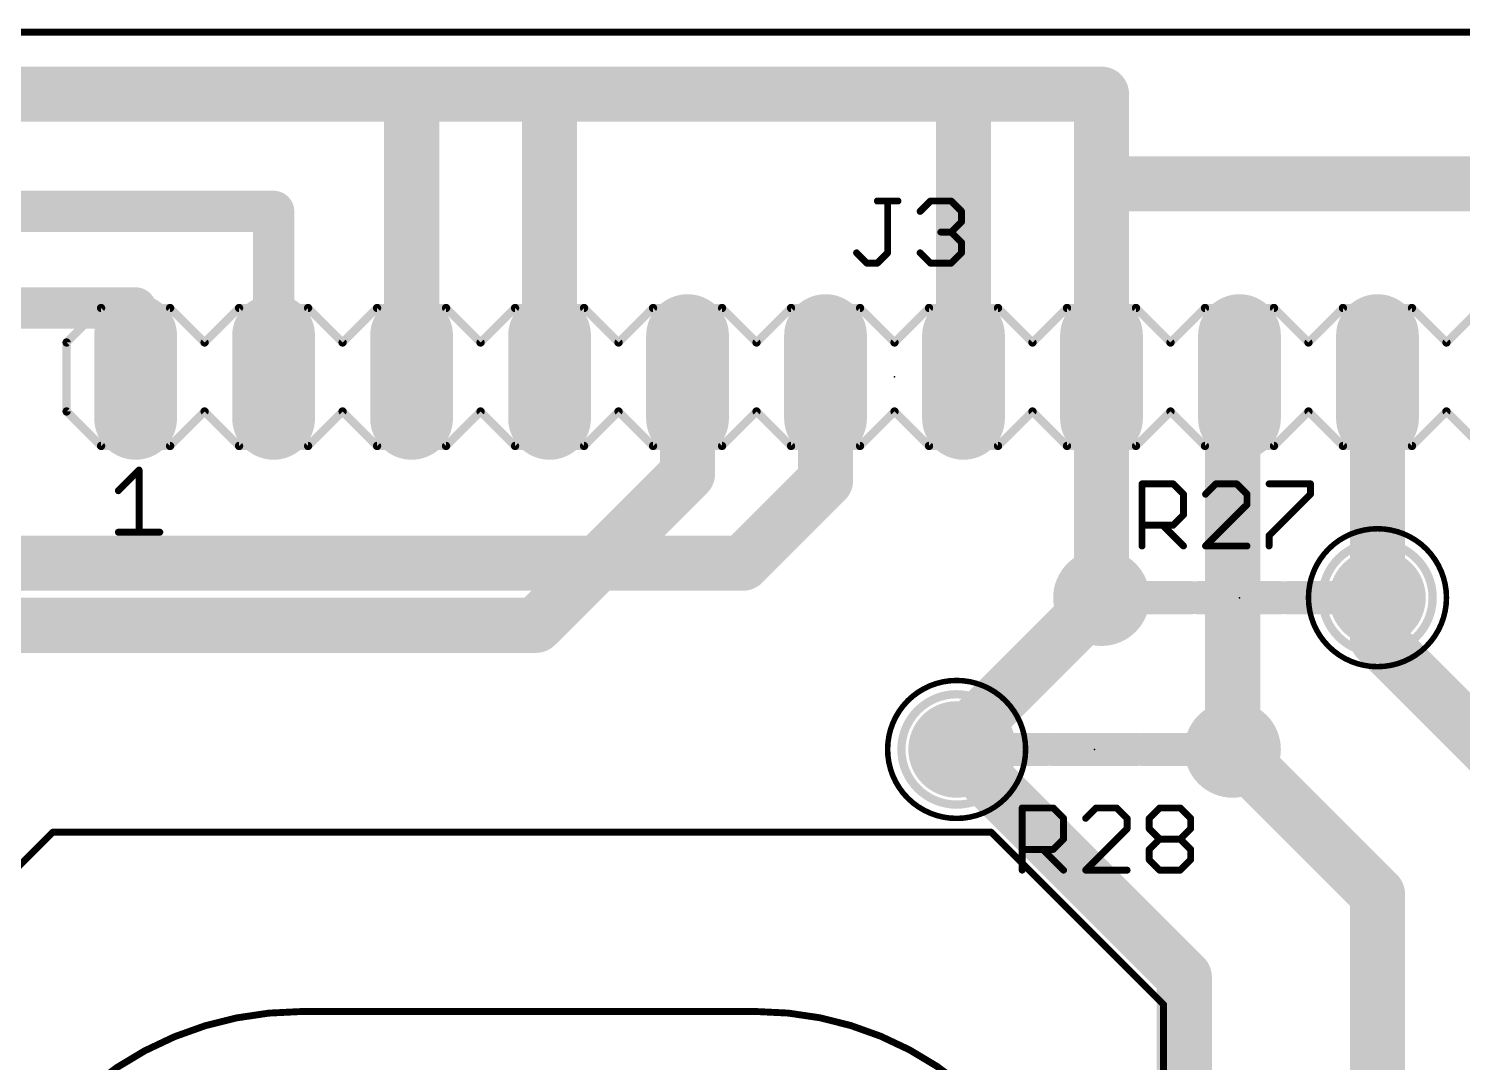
# Model space of a CAD drawing. Extents: x -4 to 220, y -9 to 53.
# Drawn here: x 168.59 to 194.98, y 25.48 to 44.51 of the extents above; entities that cross this region are included whole.
import ezdxf

# ---------------------------------------------------------------- set-up
doc = ezdxf.new("R2010")
doc.units = 0
for name, color, linetype in [('1', 14, 'CONTINUOUS'), ('16', 174, 'CONTINUOUS'), ('17', 94, 'CONTINUOUS'), ('20', 178, 'CONTINUOUS'), ('21', 251, 'CONTINUOUS'), ('23', 178, 'CONTINUOUS'), ('25', 251, 'CONTINUOUS'), ('51', 251, 'CONTINUOUS')]:
    doc.layers.add(name, color=color, linetype=linetype)

# ---------------------------------------------------------------- blocks, each defined once
blk = doc.blocks.new('RECT')
blk.add_solid([(-0.5, -0.5), (0.5, -0.5), (-0.5, 0.5), (0.5, 0.5)])
blk = doc.blocks.new('LONGP100')
at = {"const_width": 1}
blk.add_lwpolyline([(-0.5, 0), (0.5, 0)], dxfattribs=at)
at = {"const_width": 0.5}
for points in [[(-0.5, 0.25, 1), (-0.5, -0.25)], [(0.5, -0.25, 1), (0.5, 0.25)]]:
    blk.add_lwpolyline(points, format="xyb", dxfattribs=at)
blk = doc.blocks.new('ROUNDP')
at = {"const_width": 0.5}
blk.add_lwpolyline([(0, -0.25, 1), (0, 0.25, 1), (0, -0.25)], format="xyb", dxfattribs=at)

msp = doc.modelspace()

# ---------------------------------------------------------------- linework, layer by layer
at = {"layer": '1'}
for points, const_width in [([(0, 44.45), (213.36, 44.45)], 0.127), ([(30.988, 43.307), (175.768, 43.307)], 1.016), ([(175.768, 43.307), (173.355, 43.307)], 1.016), ([(175.768, 43.307), (178.181, 43.307)], 1.016), ([(175.768, 43.307), (183.388, 43.307)], 1.016), ([(183.388, 43.307), (185.801, 43.307)], 1.016), ([(183.388, 43.307), (188.341, 43.307)], 1.016), ([(185.801, 43.307), (185.801, 38.1)], 1.016), ([(188.341, 43.307), (188.341, 38.1)], 1.016), ([(78.232, 41.148), (173.101, 41.148)], 0.762), ([(173.101, 41.148), (173.101, 38.1)], 0.762), ([(80.01, 39.37), (170.561, 39.37)], 0.762), ([(170.561, 39.37), (170.561, 38.1)], 0.762), ([(180.721, 36.322), (180.721, 38.1)], 1.016), ([(177.927, 33.528), (180.721, 36.322)], 1.016), ([(133.858, 33.528), (177.927, 33.528)], 1.016), ([(169.037, 29.718), (165.862, 26.543)], 0.127), ([(186.309, 29.718), (169.037, 29.718)], 0.127), ([(189.484, 26.543), (186.309, 29.718)], 0.127), ([(173.609, 26.416), (181.991, 26.416)], 0.127), ([(189.484, 0), (189.484, 26.543)], 0.127)]:
    msp.add_lwpolyline(points, dxfattribs=dict(at, const_width=const_width))
for points, const_width in [([(173.355, 43.561, 1), (173.355, 43.053)], 0.508), ([(175.768, 43.561, 1), (175.768, 43.053)], 0.508), ([(175.768, 43.561, 1), (175.768, 43.053)], 0.508), ([(175.768, 43.053, 1), (175.768, 43.561)], 0.508), ([(175.768, 43.053, 1), (175.768, 43.561)], 0.508), ([(178.181, 43.053, 1), (178.181, 43.561)], 0.508), ([(183.388, 43.561, 1), (183.388, 43.053)], 0.508), ([(183.388, 43.561, 1), (183.388, 43.053)], 0.508), ([(183.388, 43.053, 1), (183.388, 43.561)], 0.508), ([(186.055, 43.307, 1), (185.547, 43.307)], 0.508), ([(185.801, 43.053, 1), (185.801, 43.561)], 0.508), ([(188.595, 43.307, 1), (188.087, 43.307)], 0.508), ([(188.341, 43.053, 1), (188.341, 43.561)], 0.508), ([(173.2915, 41.148, 1), (172.9105, 41.148)], 0.381), ([(173.101, 40.9575, 1), (173.101, 41.3385)], 0.381), ([(170.7515, 39.37, 1), (170.3705, 39.37)], 0.381), ([(170.561, 39.1795, 1), (170.561, 39.5605)], 0.381), ([(180.975, 38.1, 1), (180.467, 38.1)], 0.508), ([(170.3705, 38.1, 1), (170.7515, 38.1)], 0.381), ([(172.9105, 38.1, 1), (173.2915, 38.1)], 0.381), ([(185.547, 38.1, 1), (186.055, 38.1)], 0.508), ([(188.087, 38.1, 1), (188.595, 38.1)], 0.508), ([(180.9006, 36.1424, 1), (180.5414, 36.5016)], 0.508), ([(180.467, 36.322, 1), (180.975, 36.322)], 0.508), ([(177.7474, 33.7076, 1), (178.1066, 33.3484)], 0.508), ([(177.927, 33.274, 1), (177.927, 33.782)], 0.508), ([(169.037, 29.7497, 1), (169.037, 29.6863)], 0.0635), ([(169.0595, 29.6955, 1), (169.0145, 29.7405)], 0.0635), ([(186.3315, 29.7405, 1), (186.2865, 29.6955)], 0.0635), ([(186.309, 29.6863, 1), (186.309, 29.7497)], 0.0635), ([(173.609, 26.416, 0.4142), (167.513, 20.32)], 0.127), ([(173.609, 26.4477, 1), (173.609, 26.3843)], 0.0635), ([(173.609, 26.3843, 1), (173.609, 26.4477)], 0.0635), ([(187.96, 20.447, 0.4142), (181.991, 26.416)], 0.127), ([(181.991, 26.4477, 1), (181.991, 26.3843)], 0.0635), ([(181.991, 26.3843, 1), (181.991, 26.4477)], 0.0635), ([(189.5157, 26.543, 1), (189.4523, 26.543)], 0.0635), ([(189.4615, 26.5205, 1), (189.5065, 26.5655)], 0.0635)]:
    msp.add_lwpolyline(points, format="xyb", dxfattribs=dict(at, const_width=const_width))
at = {"layer": '16', "const_width": 1.016}
for points in [[(107.823, 43.307), (174.244, 43.307)], [(174.244, 43.307), (175.641, 43.307)], [(174.244, 43.307), (178.181, 43.307)], [(175.641, 43.307), (175.641, 38.1)], [(178.181, 43.307), (178.181, 38.1)], [(188.341, 41.656), (201.041, 41.656)], [(188.341, 38.1), (188.341, 41.656)], [(193.421, 38.1), (193.421, 38.354)], [(183.261, 36.195), (183.261, 38.1)], [(188.341, 38.1), (188.341, 34.036)], [(190.754, 37.973), (190.881, 38.1)], [(193.421, 34.036), (193.421, 38.1)], [(190.754, 31.242), (190.754, 37.973)], [(181.737, 34.671), (183.261, 36.195)], [(124.079, 34.671), (181.737, 34.671)], [(188.341, 34.036), (185.674, 31.369)], [(193.421, 33.274), (193.421, 34.036)], [(197.993, 28.702), (193.421, 33.274)], [(185.674, 31.369), (185.674, 31.242)], [(185.674, 31.242), (189.865, 27.051)], [(190.754, 31.242), (190.627, 31.369)], [(193.421, 28.575), (190.754, 31.242)], [(193.421, 23.749), (193.421, 28.575)], [(189.865, 27.051), (189.865, 19.05)]]:
    msp.add_lwpolyline(points, dxfattribs=at)
at = {"layer": '16', "const_width": 0.508}
for points in [[(174.244, 43.561, 1), (174.244, 43.053)], [(174.244, 43.561, 1), (174.244, 43.053)], [(174.244, 43.053, 1), (174.244, 43.561)], [(175.895, 43.307, 1), (175.387, 43.307)], [(175.641, 43.053, 1), (175.641, 43.561)], [(178.435, 43.307, 1), (177.927, 43.307)], [(178.181, 43.053, 1), (178.181, 43.561)], [(188.341, 41.91, 1), (188.341, 41.402)], [(188.595, 41.656, 1), (188.087, 41.656)], [(193.675, 38.354, 1), (193.167, 38.354)], [(183.515, 38.1, 1), (183.007, 38.1)], [(188.595, 38.1, 1), (188.087, 38.1)], [(191.0606, 37.9204, 1), (190.7014, 38.2796)], [(193.675, 38.1, 1), (193.167, 38.1)], [(175.387, 38.1, 1), (175.895, 38.1)], [(177.927, 38.1, 1), (178.435, 38.1)], [(188.087, 38.1, 1), (188.595, 38.1)], [(191.008, 37.973, 1), (190.5, 37.973)], [(190.5744, 38.1526, 1), (190.9336, 37.7934)], [(193.167, 38.1, 1), (193.675, 38.1)], [(183.4406, 36.0154, 1), (183.0814, 36.3746)], [(183.007, 36.195, 1), (183.515, 36.195)], [(181.5574, 34.8506, 1), (181.9166, 34.4914)], [(181.737, 34.417, 1), (181.737, 34.925)], [(188.5206, 33.8564, 1), (188.1614, 34.2156)], [(193.675, 34.036, 1), (193.167, 34.036)], [(188.087, 34.036, 1), (188.595, 34.036)], [(193.167, 34.036, 1), (193.675, 34.036)], [(193.6006, 33.4536, 1), (193.2414, 33.0944)], [(193.167, 33.274, 1), (193.675, 33.274)], [(185.928, 31.369, 1), (185.42, 31.369)], [(185.4944, 31.5486, 1), (185.8536, 31.1894)], [(185.8536, 31.4216, 1), (185.4944, 31.0624)], [(190.8066, 31.5486, 1), (190.4474, 31.1894)], [(190.9336, 31.4216, 1), (190.5744, 31.0624)], [(190.5744, 31.0624, 1), (190.9336, 31.4216)], [(185.42, 31.242, 1), (185.928, 31.242)], [(190.5, 31.242, 1), (191.008, 31.242)], [(193.675, 28.575, 1), (193.167, 28.575)], [(193.2414, 28.3954, 1), (193.6006, 28.7546)], [(190.119, 27.051, 1), (189.611, 27.051)], [(189.6854, 26.8714, 1), (190.0446, 27.2306)]]:
    msp.add_lwpolyline(points, format="xyb", dxfattribs=at)
at = {"layer": '20'}
msp.add_line((213.36, 44.45), (0, 44.45), dxfattribs=at)
at = {"layer": '21'}
for points, const_width in [([(169.926, 39.37), (169.291, 38.735)], 0.1524), ([(169.926, 39.37), (171.196, 39.37)], 0.1524), ([(171.196, 39.37), (171.831, 38.735)], 0.1524), ([(171.831, 38.735), (172.466, 39.37)], 0.1524), ([(172.466, 39.37), (173.736, 39.37)], 0.1524), ([(173.736, 39.37), (174.371, 38.735)], 0.1524), ([(174.371, 38.735), (175.006, 39.37)], 0.1524), ([(175.006, 39.37), (176.276, 39.37)], 0.1524), ([(176.276, 39.37), (176.911, 38.735)], 0.1524), ([(177.546, 39.37), (176.911, 38.735)], 0.1524), ([(177.546, 39.37), (178.816, 39.37)], 0.1524), ([(178.816, 39.37), (179.451, 38.735)], 0.1524), ([(179.451, 38.735), (180.086, 39.37)], 0.1524), ([(180.086, 39.37), (181.356, 39.37)], 0.1524), ([(181.356, 39.37), (181.991, 38.735)], 0.1524), ([(181.991, 38.735), (182.626, 39.37)], 0.1524), ([(182.626, 39.37), (183.896, 39.37)], 0.1524), ([(183.896, 39.37), (184.531, 38.735)], 0.1524), ([(185.166, 39.37), (184.531, 38.735)], 0.1524), ([(185.166, 39.37), (186.436, 39.37)], 0.1524), ([(186.436, 39.37), (187.071, 38.735)], 0.1524), ([(187.071, 38.735), (187.706, 39.37)], 0.1524), ([(187.706, 39.37), (188.976, 39.37)], 0.1524), ([(188.976, 39.37), (189.611, 38.735)], 0.1524), ([(189.611, 38.735), (190.246, 39.37)], 0.1524), ([(190.246, 39.37), (191.516, 39.37)], 0.1524), ([(191.516, 39.37), (192.151, 38.735)], 0.1524), ([(192.786, 39.37), (192.151, 38.735)], 0.1524), ([(192.786, 39.37), (194.056, 39.37)], 0.1524), ([(194.056, 39.37), (194.691, 38.735)], 0.1524), ([(194.691, 38.735), (195.326, 39.37)], 0.1524), ([(169.291, 38.735), (169.291, 37.465)], 0.1524), ([(169.291, 37.465), (169.926, 36.83)], 0.1524), ([(171.831, 37.465), (171.196, 36.83)], 0.1524), ([(172.466, 36.83), (171.831, 37.465)], 0.1524), ([(174.371, 37.465), (173.736, 36.83)], 0.1524), ([(175.006, 36.83), (174.371, 37.465)], 0.1524), ([(176.911, 37.465), (176.276, 36.83)], 0.1524), ([(176.911, 37.465), (177.546, 36.83)], 0.1524), ([(179.451, 37.465), (178.816, 36.83)], 0.1524), ([(180.086, 36.83), (179.451, 37.465)], 0.1524), ([(181.991, 37.465), (181.356, 36.83)], 0.1524), ([(182.626, 36.83), (181.991, 37.465)], 0.1524), ([(184.531, 37.465), (183.896, 36.83)], 0.1524), ([(184.531, 37.465), (185.166, 36.83)], 0.1524), ([(187.071, 37.465), (186.436, 36.83)], 0.1524), ([(187.706, 36.83), (187.071, 37.465)], 0.1524), ([(189.611, 37.465), (188.976, 36.83)], 0.1524), ([(190.246, 36.83), (189.611, 37.465)], 0.1524), ([(192.151, 37.465), (191.516, 36.83)], 0.1524), ([(192.151, 37.465), (192.786, 36.83)], 0.1524), ([(194.691, 37.465), (194.056, 36.83)], 0.1524), ([(195.326, 36.83), (194.691, 37.465)], 0.1524), ([(171.196, 36.83), (169.926, 36.83)], 0.1524), ([(173.736, 36.83), (172.466, 36.83)], 0.1524), ([(176.276, 36.83), (175.006, 36.83)], 0.1524), ([(178.816, 36.83), (177.546, 36.83)], 0.1524), ([(181.356, 36.83), (180.086, 36.83)], 0.1524), ([(183.896, 36.83), (182.626, 36.83)], 0.1524), ([(186.436, 36.83), (185.166, 36.83)], 0.1524), ([(188.976, 36.83), (187.706, 36.83)], 0.1524), ([(191.516, 36.83), (190.246, 36.83)], 0.1524), ([(194.056, 36.83), (192.786, 36.83)], 0.1524), ([(170.2435, 36.0052), (170.6248, 36.3865)], 0.127), ([(170.6248, 36.3865), (170.6248, 35.2425)], 0.127), ([(170.2435, 35.2425), (171.0062, 35.2425)], 0.127), ([(191.643, 34.036), (190.119, 34.036)], 0.6096), ([(187.452, 31.242), (188.976, 31.242)], 0.6096)]:
    msp.add_lwpolyline(points, dxfattribs=dict(at, const_width=const_width))
for points, const_width in [([(169.926, 39.4081, 1), (169.926, 39.3319)], 0.0762), ([(169.9529, 39.3431, 1), (169.8991, 39.3969)], 0.0762), ([(171.2229, 39.3969, 1), (171.1691, 39.3431)], 0.0762), ([(171.196, 39.3319, 1), (171.196, 39.4081)], 0.0762), ([(172.466, 39.4081, 1), (172.466, 39.3319)], 0.0762), ([(172.4929, 39.3431, 1), (172.4391, 39.3969)], 0.0762), ([(173.7629, 39.3969, 1), (173.7091, 39.3431)], 0.0762), ([(173.736, 39.3319, 1), (173.736, 39.4081)], 0.0762), ([(175.006, 39.4081, 1), (175.006, 39.3319)], 0.0762), ([(175.0329, 39.3431, 1), (174.9791, 39.3969)], 0.0762), ([(176.3029, 39.3969, 1), (176.2491, 39.3431)], 0.0762), ([(176.276, 39.3319, 1), (176.276, 39.4081)], 0.0762), ([(177.546, 39.4081, 1), (177.546, 39.3319)], 0.0762), ([(177.5729, 39.3431, 1), (177.5191, 39.3969)], 0.0762), ([(178.8429, 39.3969, 1), (178.7891, 39.3431)], 0.0762), ([(178.816, 39.3319, 1), (178.816, 39.4081)], 0.0762), ([(180.086, 39.4081, 1), (180.086, 39.3319)], 0.0762), ([(180.1129, 39.3431, 1), (180.0591, 39.3969)], 0.0762), ([(181.3829, 39.3969, 1), (181.3291, 39.3431)], 0.0762), ([(181.356, 39.3319, 1), (181.356, 39.4081)], 0.0762), ([(182.626, 39.4081, 1), (182.626, 39.3319)], 0.0762), ([(182.6529, 39.3431, 1), (182.5991, 39.3969)], 0.0762), ([(183.9229, 39.3969, 1), (183.8691, 39.3431)], 0.0762), ([(183.896, 39.3319, 1), (183.896, 39.4081)], 0.0762), ([(185.166, 39.4081, 1), (185.166, 39.3319)], 0.0762), ([(185.1929, 39.3431, 1), (185.1391, 39.3969)], 0.0762), ([(186.4629, 39.3969, 1), (186.4091, 39.3431)], 0.0762), ([(186.436, 39.3319, 1), (186.436, 39.4081)], 0.0762), ([(187.706, 39.4081, 1), (187.706, 39.3319)], 0.0762), ([(187.7329, 39.3431, 1), (187.6791, 39.3969)], 0.0762), ([(189.0029, 39.3969, 1), (188.9491, 39.3431)], 0.0762), ([(188.976, 39.3319, 1), (188.976, 39.4081)], 0.0762), ([(190.246, 39.4081, 1), (190.246, 39.3319)], 0.0762), ([(190.2729, 39.3431, 1), (190.2191, 39.3969)], 0.0762), ([(191.5429, 39.3969, 1), (191.4891, 39.3431)], 0.0762), ([(191.516, 39.3319, 1), (191.516, 39.4081)], 0.0762), ([(192.786, 39.4081, 1), (192.786, 39.3319)], 0.0762), ([(192.8129, 39.3431, 1), (192.7591, 39.3969)], 0.0762), ([(194.0829, 39.3969, 1), (194.0291, 39.3431)], 0.0762), ([(194.056, 39.3319, 1), (194.056, 39.4081)], 0.0762), ([(169.3291, 38.735, 1), (169.2529, 38.735)], 0.0762), ([(169.2641, 38.7619, 1), (169.3179, 38.7081)], 0.0762), ([(171.8041, 38.7619, 1), (171.8579, 38.7081)], 0.0762), ([(171.8041, 38.7081, 1), (171.8579, 38.7619)], 0.0762), ([(174.3441, 38.7619, 1), (174.3979, 38.7081)], 0.0762), ([(174.3441, 38.7081, 1), (174.3979, 38.7619)], 0.0762), ([(176.8841, 38.7619, 1), (176.9379, 38.7081)], 0.0762), ([(176.8841, 38.7081, 1), (176.9379, 38.7619)], 0.0762), ([(179.4241, 38.7619, 1), (179.4779, 38.7081)], 0.0762), ([(179.4241, 38.7081, 1), (179.4779, 38.7619)], 0.0762), ([(181.9641, 38.7619, 1), (182.0179, 38.7081)], 0.0762), ([(181.9641, 38.7081, 1), (182.0179, 38.7619)], 0.0762), ([(184.5041, 38.7619, 1), (184.5579, 38.7081)], 0.0762), ([(184.5041, 38.7081, 1), (184.5579, 38.7619)], 0.0762), ([(187.0441, 38.7619, 1), (187.0979, 38.7081)], 0.0762), ([(187.0441, 38.7081, 1), (187.0979, 38.7619)], 0.0762), ([(189.5841, 38.7619, 1), (189.6379, 38.7081)], 0.0762), ([(189.5841, 38.7081, 1), (189.6379, 38.7619)], 0.0762), ([(192.1241, 38.7619, 1), (192.1779, 38.7081)], 0.0762), ([(192.1241, 38.7081, 1), (192.1779, 38.7619)], 0.0762), ([(194.6641, 38.7619, 1), (194.7179, 38.7081)], 0.0762), ([(194.6641, 38.7081, 1), (194.7179, 38.7619)], 0.0762), ([(169.2529, 37.465, 1), (169.3291, 37.465)], 0.0762), ([(169.3179, 37.4919, 1), (169.2641, 37.4381)], 0.0762), ([(171.8579, 37.4919, 1), (171.8041, 37.4381)], 0.0762), ([(171.8579, 37.4381, 1), (171.8041, 37.4919)], 0.0762), ([(174.3979, 37.4919, 1), (174.3441, 37.4381)], 0.0762), ([(174.3979, 37.4381, 1), (174.3441, 37.4919)], 0.0762), ([(176.9379, 37.4919, 1), (176.8841, 37.4381)], 0.0762), ([(176.9379, 37.4381, 1), (176.8841, 37.4919)], 0.0762), ([(179.4779, 37.4919, 1), (179.4241, 37.4381)], 0.0762), ([(179.4779, 37.4381, 1), (179.4241, 37.4919)], 0.0762), ([(182.0179, 37.4919, 1), (181.9641, 37.4381)], 0.0762), ([(182.0179, 37.4381, 1), (181.9641, 37.4919)], 0.0762), ([(184.5579, 37.4919, 1), (184.5041, 37.4381)], 0.0762), ([(184.5579, 37.4381, 1), (184.5041, 37.4919)], 0.0762), ([(187.0979, 37.4919, 1), (187.0441, 37.4381)], 0.0762), ([(187.0979, 37.4381, 1), (187.0441, 37.4919)], 0.0762), ([(189.6379, 37.4919, 1), (189.5841, 37.4381)], 0.0762), ([(189.6379, 37.4381, 1), (189.5841, 37.4919)], 0.0762), ([(192.1779, 37.4919, 1), (192.1241, 37.4381)], 0.0762), ([(192.1779, 37.4381, 1), (192.1241, 37.4919)], 0.0762), ([(194.7179, 37.4919, 1), (194.6641, 37.4381)], 0.0762), ([(194.7179, 37.4381, 1), (194.6641, 37.4919)], 0.0762), ([(169.926, 36.8681, 1), (169.926, 36.7919)], 0.0762), ([(169.8991, 36.8031, 1), (169.9529, 36.8569)], 0.0762), ([(171.1691, 36.8569, 1), (171.2229, 36.8031)], 0.0762), ([(171.196, 36.7919, 1), (171.196, 36.8681)], 0.0762), ([(172.466, 36.8681, 1), (172.466, 36.7919)], 0.0762), ([(172.4391, 36.8031, 1), (172.4929, 36.8569)], 0.0762), ([(173.7091, 36.8569, 1), (173.7629, 36.8031)], 0.0762), ([(173.736, 36.7919, 1), (173.736, 36.8681)], 0.0762), ([(175.006, 36.8681, 1), (175.006, 36.7919)], 0.0762), ([(174.9791, 36.8031, 1), (175.0329, 36.8569)], 0.0762), ([(176.2491, 36.8569, 1), (176.3029, 36.8031)], 0.0762), ([(176.276, 36.7919, 1), (176.276, 36.8681)], 0.0762), ([(177.546, 36.8681, 1), (177.546, 36.7919)], 0.0762), ([(177.5191, 36.8031, 1), (177.5729, 36.8569)], 0.0762), ([(178.7891, 36.8569, 1), (178.8429, 36.8031)], 0.0762), ([(178.816, 36.7919, 1), (178.816, 36.8681)], 0.0762), ([(180.086, 36.8681, 1), (180.086, 36.7919)], 0.0762), ([(180.0591, 36.8031, 1), (180.1129, 36.8569)], 0.0762), ([(181.3291, 36.8569, 1), (181.3829, 36.8031)], 0.0762), ([(181.356, 36.7919, 1), (181.356, 36.8681)], 0.0762), ([(182.626, 36.8681, 1), (182.626, 36.7919)], 0.0762), ([(182.5991, 36.8031, 1), (182.6529, 36.8569)], 0.0762), ([(183.8691, 36.8569, 1), (183.9229, 36.8031)], 0.0762), ([(183.896, 36.7919, 1), (183.896, 36.8681)], 0.0762), ([(185.166, 36.8681, 1), (185.166, 36.7919)], 0.0762), ([(185.1391, 36.8031, 1), (185.1929, 36.8569)], 0.0762), ([(186.4091, 36.8569, 1), (186.4629, 36.8031)], 0.0762), ([(186.436, 36.7919, 1), (186.436, 36.8681)], 0.0762), ([(187.706, 36.8681, 1), (187.706, 36.7919)], 0.0762), ([(187.6791, 36.8031, 1), (187.7329, 36.8569)], 0.0762), ([(188.9491, 36.8569, 1), (189.0029, 36.8031)], 0.0762), ([(188.976, 36.7919, 1), (188.976, 36.8681)], 0.0762), ([(190.246, 36.8681, 1), (190.246, 36.7919)], 0.0762), ([(190.2191, 36.8031, 1), (190.2729, 36.8569)], 0.0762), ([(191.4891, 36.8569, 1), (191.5429, 36.8031)], 0.0762), ([(191.516, 36.7919, 1), (191.516, 36.8681)], 0.0762), ([(192.786, 36.8681, 1), (192.786, 36.7919)], 0.0762), ([(192.7591, 36.8031, 1), (192.8129, 36.8569)], 0.0762), ([(194.0291, 36.8569, 1), (194.0829, 36.8031)], 0.0762), ([(194.056, 36.7919, 1), (194.056, 36.8681)], 0.0762), ([(170.6566, 36.3865, 1), (170.5931, 36.3865)], 0.0635), ([(170.6473, 36.364, 1), (170.6024, 36.4089)], 0.0635), ([(170.221, 36.0276, 1), (170.266, 35.9827)], 0.0635), ([(170.2435, 35.2743, 1), (170.2435, 35.2107)], 0.0635), ([(170.5931, 35.2425, 1), (170.6566, 35.2425)], 0.0635), ([(171.0062, 35.2107, 1), (171.0062, 35.2743)], 0.0635), ([(193.421, 32.766, 1), (193.421, 35.306, 1), (193.421, 32.766)], 0.1016), ([(190.119, 34.1884, 1), (190.119, 33.8836)], 0.3048), ([(191.643, 33.8836, 1), (191.643, 34.1884)], 0.3048), ([(185.674, 29.972, 1), (185.674, 32.512, 1), (185.674, 29.972)], 0.1016), ([(187.452, 31.3944, 1), (187.452, 31.0896)], 0.3048), ([(188.976, 31.0896, 1), (188.976, 31.3944)], 0.3048)]:
    msp.add_lwpolyline(points, format="xyb", dxfattribs=dict(at, const_width=const_width))
at = {"layer": '23'}
for p in [(184.531, 38.1), (190.881, 34.036), (188.214, 31.242)]:
    msp.add_point(p, dxfattribs=at)
at = {"layer": '25', "const_width": 0.127}
for points in [[(184.2138, 41.3395), (184.5952, 41.3395)], [(184.4045, 40.3862), (184.4045, 41.3395)], [(185.0019, 41.1488), (185.1926, 41.3395)], [(185.1926, 41.3395), (185.5739, 41.3395)], [(185.5739, 41.3395), (185.7645, 41.1488)], [(185.7645, 41.1488), (185.7645, 40.9582)], [(185.7645, 40.9582), (185.5739, 40.7675)], [(185.5739, 40.7675), (185.3832, 40.7675)], [(185.5739, 40.7675), (185.7645, 40.5768)], [(183.8325, 40.3862), (184.0232, 40.1955)], [(184.2138, 40.1955), (184.4045, 40.3862)], [(185.1926, 40.1955), (185.0019, 40.3862)], [(185.7645, 40.3862), (185.5739, 40.1955)], [(185.7645, 40.5768), (185.7645, 40.3862)], [(184.0232, 40.1955), (184.2138, 40.1955)], [(185.5739, 40.1955), (185.1926, 40.1955)], [(189.0873, 34.9885), (189.0873, 36.1325)], [(189.0873, 36.1325), (189.6593, 36.1325)], [(189.6593, 36.1325), (189.85, 35.9418)], [(190.4474, 36.1325), (190.2567, 35.9418)], [(190.8287, 36.1325), (190.4474, 36.1325)], [(191.0194, 35.9418), (190.8287, 36.1325)], [(191.4261, 36.1325), (192.1887, 36.1325)], [(192.1887, 36.1325), (192.1887, 35.9418)], [(189.85, 35.9418), (189.85, 35.5605)], [(191.0194, 35.7512), (191.0194, 35.9418)], [(192.1887, 35.9418), (191.4261, 35.1792)], [(190.2567, 34.9885), (191.0194, 35.7512)], [(189.6593, 35.3698), (189.0873, 35.3698)], [(189.4686, 35.3698), (189.85, 34.9885)], [(189.85, 35.5605), (189.6593, 35.3698)], [(191.4261, 35.1792), (191.4261, 34.9885)], [(191.0194, 34.9885), (190.2567, 34.9885)], [(186.8805, 29.0195), (186.8805, 30.1635)], [(186.8805, 30.1635), (187.4525, 30.1635)], [(187.4525, 30.1635), (187.6432, 29.9728)], [(188.2406, 30.1635), (188.0499, 29.9728)], [(188.6219, 30.1635), (188.2406, 30.1635)], [(188.8125, 29.9728), (188.6219, 30.1635)], [(189.2193, 29.9728), (189.41, 30.1635)], [(189.41, 30.1635), (189.7913, 30.1635)], [(189.7913, 30.1635), (189.9819, 29.9728)], [(187.6432, 29.9728), (187.6432, 29.5915)], [(188.0499, 29.0195), (188.8125, 29.7822)], [(188.8125, 29.7822), (188.8125, 29.9728)], [(189.2193, 29.7822), (189.2193, 29.9728)], [(189.41, 29.5915), (189.2193, 29.7822)], [(189.9819, 29.7822), (189.7913, 29.5915)], [(189.9819, 29.9728), (189.9819, 29.7822)], [(187.6432, 29.5915), (187.4525, 29.4008)], [(189.2193, 29.4008), (189.41, 29.5915)], [(189.41, 29.5915), (189.7913, 29.5915)], [(189.7913, 29.5915), (189.9819, 29.4008)], [(187.4525, 29.4008), (186.8805, 29.4008)], [(187.2618, 29.4008), (187.6432, 29.0195)], [(189.2193, 29.2102), (189.2193, 29.4008)], [(189.9819, 29.4008), (189.9819, 29.2102)], [(188.8125, 29.0195), (188.0499, 29.0195)], [(189.41, 29.0195), (189.2193, 29.2102)], [(189.7913, 29.0195), (189.41, 29.0195)], [(189.9819, 29.2102), (189.7913, 29.0195)]]:
    msp.add_lwpolyline(points, dxfattribs=at)
at = {"layer": '25', "const_width": 0.0635}
for points in [[(184.2138, 41.3712, 1), (184.2138, 41.3077)], [(184.4362, 41.3395, 1), (184.3727, 41.3395)], [(184.5952, 41.3077, 1), (184.5952, 41.3712)], [(184.9794, 41.1713, 1), (185.0243, 41.1264)], [(185.1926, 41.3712, 1), (185.1926, 41.3077)], [(185.215, 41.317, 1), (185.1701, 41.3619)], [(185.5963, 41.3619, 1), (185.5514, 41.317)], [(185.5739, 41.3077, 1), (185.5739, 41.3712)], [(185.7963, 41.1488, 1), (185.7328, 41.1488)], [(185.7421, 41.1264, 1), (185.787, 41.1713)], [(185.7328, 40.9582, 1), (185.7963, 40.9582)], [(185.787, 40.9357, 1), (185.7421, 40.9806)], [(185.3832, 40.7992, 1), (185.3832, 40.7357)], [(185.5963, 40.7899, 1), (185.5514, 40.745)], [(185.5514, 40.7899, 1), (185.5963, 40.745)], [(185.5739, 40.7357, 1), (185.5739, 40.7992)], [(183.855, 40.4086, 1), (183.81, 40.3637)], [(184.3727, 40.3862, 1), (184.4362, 40.3862)], [(184.4269, 40.3637, 1), (184.382, 40.4086)], [(185.0243, 40.4086, 1), (184.9794, 40.3637)], [(185.7963, 40.5768, 1), (185.7328, 40.5768)], [(185.7328, 40.3862, 1), (185.7963, 40.3862)], [(185.7421, 40.5544, 1), (185.787, 40.5993)], [(185.787, 40.3637, 1), (185.7421, 40.4086)], [(184.0232, 40.2273, 1), (184.0232, 40.1638)], [(184.0007, 40.173, 1), (184.0456, 40.218)], [(184.1914, 40.218, 1), (184.2363, 40.173)], [(184.2138, 40.1638, 1), (184.2138, 40.2273)], [(185.1926, 40.2273, 1), (185.1926, 40.1638)], [(185.1701, 40.173, 1), (185.215, 40.218)], [(185.5514, 40.218, 1), (185.5963, 40.173)], [(185.5739, 40.1638, 1), (185.5739, 40.2273)], [(189.0873, 36.1642, 1), (189.0873, 36.1007)], [(189.1191, 36.1325, 1), (189.0556, 36.1325)], [(189.6817, 36.1549, 1), (189.6368, 36.11)], [(189.6593, 36.1007, 1), (189.6593, 36.1642)], [(190.4474, 36.1642, 1), (190.4474, 36.1007)], [(190.4698, 36.11, 1), (190.4249, 36.1549)], [(190.8511, 36.1549, 1), (190.8062, 36.11)], [(190.8287, 36.1007, 1), (190.8287, 36.1642)], [(191.4261, 36.1642, 1), (191.4261, 36.1007)], [(192.2205, 36.1325, 1), (192.157, 36.1325)], [(192.1887, 36.1007, 1), (192.1887, 36.1642)], [(189.8817, 35.9418, 1), (189.8182, 35.9418)], [(189.8275, 35.9194, 1), (189.8724, 35.9643)], [(190.2342, 35.9643, 1), (190.2792, 35.9194)], [(191.0511, 35.9418, 1), (190.9876, 35.9418)], [(190.9969, 35.9194, 1), (191.0418, 35.9643)], [(192.157, 35.9418, 1), (192.2205, 35.9418)], [(192.2112, 35.9194, 1), (192.1663, 35.9643)], [(190.9876, 35.7512, 1), (191.0511, 35.7512)], [(191.0418, 35.7287, 1), (190.9969, 35.7736)], [(189.0873, 35.4016, 1), (189.0873, 35.3381)], [(189.4911, 35.3923, 1), (189.4462, 35.3474)], [(189.6368, 35.3923, 1), (189.6817, 35.3474)], [(189.6593, 35.3381, 1), (189.6593, 35.4016)], [(189.8182, 35.5605, 1), (189.8817, 35.5605)], [(189.8724, 35.538, 1), (189.8275, 35.5829)], [(191.4578, 35.1792, 1), (191.3943, 35.1792)], [(191.4036, 35.2016, 1), (191.4485, 35.1567)], [(189.0556, 34.9885, 1), (189.1191, 34.9885)], [(189.8275, 34.966, 1), (189.8724, 35.011)], [(190.2342, 35.011, 1), (190.2792, 34.966)], [(190.2567, 35.0203, 1), (190.2567, 34.9567)], [(191.0194, 34.9567, 1), (191.0194, 35.0203)], [(191.3943, 34.9885, 1), (191.4578, 34.9885)], [(186.8805, 30.1952, 1), (186.8805, 30.1317)], [(186.9123, 30.1635, 1), (186.8488, 30.1635)], [(187.4749, 30.1859, 1), (187.43, 30.141)], [(187.4525, 30.1317, 1), (187.4525, 30.1952)], [(188.2406, 30.1952, 1), (188.2406, 30.1317)], [(188.263, 30.141, 1), (188.2181, 30.1859)], [(188.6443, 30.1859, 1), (188.5994, 30.141)], [(188.6219, 30.1317, 1), (188.6219, 30.1952)], [(189.41, 30.1952, 1), (189.41, 30.1317)], [(189.4324, 30.141, 1), (189.3875, 30.1859)], [(189.8137, 30.1859, 1), (189.7688, 30.141)], [(189.7913, 30.1317, 1), (189.7913, 30.1952)], [(187.6749, 29.9728, 1), (187.6114, 29.9728)], [(187.6207, 29.9504, 1), (187.6656, 29.9953)], [(188.0274, 29.9953, 1), (188.0723, 29.9504)], [(188.8443, 29.9728, 1), (188.7808, 29.9728)], [(188.7901, 29.9504, 1), (188.835, 29.9953)], [(188.835, 29.7597, 1), (188.7901, 29.8046)], [(189.251, 29.9728, 1), (189.1875, 29.9728)], [(189.1968, 29.9953, 1), (189.2417, 29.9504)], [(189.2417, 29.8046, 1), (189.1968, 29.7597)], [(190.0137, 29.9728, 1), (189.9502, 29.9728)], [(189.9595, 29.9504, 1), (190.0044, 29.9953)], [(190.0044, 29.7597, 1), (189.9595, 29.8046)], [(187.6114, 29.5915, 1), (187.6749, 29.5915)], [(187.6656, 29.569, 1), (187.6207, 29.6139)], [(188.7808, 29.7822, 1), (188.8443, 29.7822)], [(189.1875, 29.7822, 1), (189.251, 29.7822)], [(189.41, 29.6232, 1), (189.41, 29.5597)], [(189.4324, 29.569, 1), (189.3875, 29.6139)], [(189.3875, 29.569, 1), (189.4324, 29.6139)], [(189.8137, 29.6139, 1), (189.7688, 29.569)], [(189.7688, 29.6139, 1), (189.8137, 29.569)], [(189.7913, 29.5597, 1), (189.7913, 29.6232)], [(189.9502, 29.7822, 1), (190.0137, 29.7822)], [(186.8805, 29.4326, 1), (186.8805, 29.3691)], [(187.2843, 29.4233, 1), (187.2394, 29.3784)], [(187.43, 29.4233, 1), (187.4749, 29.3784)], [(187.4525, 29.3691, 1), (187.4525, 29.4326)], [(189.251, 29.4008, 1), (189.1875, 29.4008)], [(189.1968, 29.4233, 1), (189.2417, 29.3784)], [(190.0137, 29.4008, 1), (189.9502, 29.4008)], [(189.9595, 29.3784, 1), (190.0044, 29.4233)], [(186.8488, 29.0195, 1), (186.9123, 29.0195)], [(187.6207, 28.997, 1), (187.6656, 29.042)], [(188.0274, 29.042, 1), (188.0723, 28.997)], [(188.0499, 29.0512, 1), (188.0499, 28.9878)], [(188.8125, 28.9878, 1), (188.8125, 29.0512)], [(189.2417, 29.2326, 1), (189.1968, 29.1877)], [(189.1875, 29.2102, 1), (189.251, 29.2102)], [(189.41, 29.0512, 1), (189.41, 28.9878)], [(189.3875, 28.997, 1), (189.4324, 29.042)], [(189.7688, 29.042, 1), (189.8137, 28.997)], [(189.7913, 28.9878, 1), (189.7913, 29.0512)], [(189.9502, 29.2102, 1), (190.0137, 29.2102)], [(190.0044, 29.1877, 1), (189.9595, 29.2326)]]:
    msp.add_lwpolyline(points, format="xyb", dxfattribs=at)
at = {"layer": '51'}
for points, const_width in [([(193.421, 33.02, 1), (193.421, 35.052, 1), (193.421, 33.02)], 0.1524), ([(188.341, 34.1884, 1), (188.341, 33.8836)], 0.3048), ([(189.992, 33.8836, 1), (189.992, 34.1884)], 0.3048), ([(191.77, 34.1884, 1), (191.77, 33.8836)], 0.3048), ([(193.421, 33.8836, 1), (193.421, 34.1884)], 0.3048), ([(185.674, 30.226, 1), (185.674, 32.258, 1), (185.674, 30.226)], 0.1524), ([(185.674, 31.3944, 1), (185.674, 31.0896)], 0.3048), ([(187.325, 31.0896, 1), (187.325, 31.3944)], 0.3048), ([(189.103, 31.3944, 1), (189.103, 31.0896)], 0.3048), ([(190.754, 31.0896, 1), (190.754, 31.3944)], 0.3048)]:
    msp.add_lwpolyline(points, format="xyb", dxfattribs=dict(at, const_width=const_width))
at = {"layer": '51', "const_width": 0.6096}
for points in [[(189.992, 34.036), (188.341, 34.036)], [(193.421, 34.036), (191.77, 34.036)], [(185.674, 31.242), (187.325, 31.242)], [(189.103, 31.242), (190.754, 31.242)]]:
    msp.add_lwpolyline(points, dxfattribs=at)

# ---------------------------------------------------------------- block references
at = {"layer": '17'}
for name, p, xscale, yscale, rotation in [('LONGP100', (170.561, 38.1), 1.524, 1.524, 90), ('LONGP100', (170.561, 38.1), 1.524, 1.524, 90), ('LONGP100', (173.101, 38.1), 1.524, 1.524, 90), ('LONGP100', (173.101, 38.1), 1.524, 1.524, 90), ('LONGP100', (175.641, 38.1), 1.524, 1.524, 90), ('LONGP100', (175.641, 38.1), 1.524, 1.524, 90), ('LONGP100', (178.181, 38.1), 1.524, 1.524, 90), ('LONGP100', (178.181, 38.1), 1.524, 1.524, 90), ('LONGP100', (180.721, 38.1), 1.524, 1.524, 90), ('LONGP100', (180.721, 38.1), 1.524, 1.524, 90), ('LONGP100', (183.261, 38.1), 1.524, 1.524, 90), ('LONGP100', (183.261, 38.1), 1.524, 1.524, 90), ('LONGP100', (185.801, 38.1), 1.524, 1.524, 90), ('LONGP100', (185.801, 38.1), 1.524, 1.524, 90), ('LONGP100', (188.341, 38.1), 1.524, 1.524, 90), ('LONGP100', (188.341, 38.1), 1.524, 1.524, 90), ('LONGP100', (190.881, 38.1), 1.524, 1.524, 90), ('LONGP100', (190.881, 38.1), 1.524, 1.524, 90), ('LONGP100', (193.421, 38.1), 1.524, 1.524, 90), ('LONGP100', (193.421, 38.1), 1.524, 1.524, 90), ('ROUNDP', (170.561, 38.1), 1.524, 1.524, 90), ('ROUNDP', (170.561, 38.1), 1.524, 1.524, 90), ('ROUNDP', (170.561, 38.1), 1.524, 1.524, 90), ('ROUNDP', (170.561, 38.1), 1.524, 1.524, 90), ('ROUNDP', (170.561, 38.1), 1.524, 1.524, 90), ('ROUNDP', (170.561, 38.1), 1.524, 1.524, 90), ('ROUNDP', (170.561, 38.1), 1.524, 1.524, 90), ('ROUNDP', (170.561, 38.1), 1.524, 1.524, 90), ('ROUNDP', (170.561, 38.1), 1.524, 1.524, 90), ('ROUNDP', (170.561, 38.1), 1.524, 1.524, 90), ('ROUNDP', (170.561, 38.1), 1.524, 1.524, 90), ('ROUNDP', (170.561, 38.1), 1.524, 1.524, 90), ('ROUNDP', (170.561, 38.1), 1.524, 1.524, 90), ('ROUNDP', (170.561, 38.1), 1.524, 1.524, 90), ('ROUNDP', (173.101, 38.1), 1.524, 1.524, 90), ('ROUNDP', (173.101, 38.1), 1.524, 1.524, 90), ('ROUNDP', (173.101, 38.1), 1.524, 1.524, 90), ('ROUNDP', (173.101, 38.1), 1.524, 1.524, 90), ('ROUNDP', (173.101, 38.1), 1.524, 1.524, 90), ('ROUNDP', (173.101, 38.1), 1.524, 1.524, 90), ('ROUNDP', (173.101, 38.1), 1.524, 1.524, 90), ('ROUNDP', (173.101, 38.1), 1.524, 1.524, 90), ('ROUNDP', (173.101, 38.1), 1.524, 1.524, 90), ('ROUNDP', (173.101, 38.1), 1.524, 1.524, 90), ('ROUNDP', (173.101, 38.1), 1.524, 1.524, 90), ('ROUNDP', (173.101, 38.1), 1.524, 1.524, 90), ('ROUNDP', (173.101, 38.1), 1.524, 1.524, 90), ('ROUNDP', (173.101, 38.1), 1.524, 1.524, 90), ('ROUNDP', (175.641, 38.1), 1.524, 1.524, 90), ('ROUNDP', (175.641, 38.1), 1.524, 1.524, 90), ('ROUNDP', (175.641, 38.1), 1.524, 1.524, 90), ('ROUNDP', (175.641, 38.1), 1.524, 1.524, 90), ('ROUNDP', (175.641, 38.1), 1.524, 1.524, 90), ('ROUNDP', (175.641, 38.1), 1.524, 1.524, 90), ('ROUNDP', (175.641, 38.1), 1.524, 1.524, 90), ('ROUNDP', (175.641, 38.1), 1.524, 1.524, 90), ('ROUNDP', (175.641, 38.1), 1.524, 1.524, 90), ('ROUNDP', (175.641, 38.1), 1.524, 1.524, 90), ('ROUNDP', (175.641, 38.1), 1.524, 1.524, 90), ('ROUNDP', (175.641, 38.1), 1.524, 1.524, 90), ('ROUNDP', (175.641, 38.1), 1.524, 1.524, 90), ('ROUNDP', (175.641, 38.1), 1.524, 1.524, 90), ('ROUNDP', (178.181, 38.1), 1.524, 1.524, 90), ('ROUNDP', (178.181, 38.1), 1.524, 1.524, 90), ('ROUNDP', (178.181, 38.1), 1.524, 1.524, 90), ('ROUNDP', (178.181, 38.1), 1.524, 1.524, 90), ('ROUNDP', (178.181, 38.1), 1.524, 1.524, 90), ('ROUNDP', (178.181, 38.1), 1.524, 1.524, 90), ('ROUNDP', (178.181, 38.1), 1.524, 1.524, 90), ('ROUNDP', (178.181, 38.1), 1.524, 1.524, 90), ('ROUNDP', (178.181, 38.1), 1.524, 1.524, 90), ('ROUNDP', (178.181, 38.1), 1.524, 1.524, 90), ('ROUNDP', (178.181, 38.1), 1.524, 1.524, 90), ('ROUNDP', (178.181, 38.1), 1.524, 1.524, 90), ('ROUNDP', (178.181, 38.1), 1.524, 1.524, 90), ('ROUNDP', (178.181, 38.1), 1.524, 1.524, 90), ('ROUNDP', (180.721, 38.1), 1.524, 1.524, 90), ('ROUNDP', (180.721, 38.1), 1.524, 1.524, 90), ('ROUNDP', (180.721, 38.1), 1.524, 1.524, 90), ('ROUNDP', (180.721, 38.1), 1.524, 1.524, 90), ('ROUNDP', (180.721, 38.1), 1.524, 1.524, 90), ('ROUNDP', (180.721, 38.1), 1.524, 1.524, 90), ('ROUNDP', (180.721, 38.1), 1.524, 1.524, 90), ('ROUNDP', (180.721, 38.1), 1.524, 1.524, 90), ('ROUNDP', (180.721, 38.1), 1.524, 1.524, 90), ('ROUNDP', (180.721, 38.1), 1.524, 1.524, 90), ('ROUNDP', (180.721, 38.1), 1.524, 1.524, 90), ('ROUNDP', (180.721, 38.1), 1.524, 1.524, 90), ('ROUNDP', (180.721, 38.1), 1.524, 1.524, 90), ('ROUNDP', (180.721, 38.1), 1.524, 1.524, 90), ('ROUNDP', (183.261, 38.1), 1.524, 1.524, 90), ('ROUNDP', (183.261, 38.1), 1.524, 1.524, 90), ('ROUNDP', (183.261, 38.1), 1.524, 1.524, 90), ('ROUNDP', (183.261, 38.1), 1.524, 1.524, 90), ('ROUNDP', (183.261, 38.1), 1.524, 1.524, 90), ('ROUNDP', (183.261, 38.1), 1.524, 1.524, 90), ('ROUNDP', (183.261, 38.1), 1.524, 1.524, 90), ('ROUNDP', (183.261, 38.1), 1.524, 1.524, 90), ('ROUNDP', (183.261, 38.1), 1.524, 1.524, 90), ('ROUNDP', (183.261, 38.1), 1.524, 1.524, 90), ('ROUNDP', (183.261, 38.1), 1.524, 1.524, 90), ('ROUNDP', (183.261, 38.1), 1.524, 1.524, 90), ('ROUNDP', (183.261, 38.1), 1.524, 1.524, 90), ('ROUNDP', (183.261, 38.1), 1.524, 1.524, 90), ('ROUNDP', (185.801, 38.1), 1.524, 1.524, 90), ('ROUNDP', (185.801, 38.1), 1.524, 1.524, 90), ('ROUNDP', (185.801, 38.1), 1.524, 1.524, 90), ('ROUNDP', (185.801, 38.1), 1.524, 1.524, 90), ('ROUNDP', (185.801, 38.1), 1.524, 1.524, 90), ('ROUNDP', (185.801, 38.1), 1.524, 1.524, 90), ('ROUNDP', (185.801, 38.1), 1.524, 1.524, 90), ('ROUNDP', (185.801, 38.1), 1.524, 1.524, 90), ('ROUNDP', (185.801, 38.1), 1.524, 1.524, 90), ('ROUNDP', (185.801, 38.1), 1.524, 1.524, 90), ('ROUNDP', (185.801, 38.1), 1.524, 1.524, 90), ('ROUNDP', (185.801, 38.1), 1.524, 1.524, 90), ('ROUNDP', (185.801, 38.1), 1.524, 1.524, 90), ('ROUNDP', (185.801, 38.1), 1.524, 1.524, 90), ('ROUNDP', (188.341, 38.1), 1.524, 1.524, 90), ('ROUNDP', (188.341, 38.1), 1.524, 1.524, 90), ('ROUNDP', (188.341, 38.1), 1.524, 1.524, 90), ('ROUNDP', (188.341, 38.1), 1.524, 1.524, 90), ('ROUNDP', (188.341, 38.1), 1.524, 1.524, 90), ('ROUNDP', (188.341, 38.1), 1.524, 1.524, 90), ('ROUNDP', (188.341, 38.1), 1.524, 1.524, 90), ('ROUNDP', (188.341, 38.1), 1.524, 1.524, 90), ('ROUNDP', (188.341, 38.1), 1.524, 1.524, 90), ('ROUNDP', (188.341, 38.1), 1.524, 1.524, 90), ('ROUNDP', (188.341, 38.1), 1.524, 1.524, 90), ('ROUNDP', (188.341, 38.1), 1.524, 1.524, 90), ('ROUNDP', (188.341, 38.1), 1.524, 1.524, 90), ('ROUNDP', (188.341, 38.1), 1.524, 1.524, 90), ('ROUNDP', (190.881, 38.1), 1.524, 1.524, 90), ('ROUNDP', (190.881, 38.1), 1.524, 1.524, 90), ('ROUNDP', (190.881, 38.1), 1.524, 1.524, 90), ('ROUNDP', (190.881, 38.1), 1.524, 1.524, 90), ('ROUNDP', (190.881, 38.1), 1.524, 1.524, 90), ('ROUNDP', (190.881, 38.1), 1.524, 1.524, 90), ('ROUNDP', (190.881, 38.1), 1.524, 1.524, 90), ('ROUNDP', (190.881, 38.1), 1.524, 1.524, 90), ('ROUNDP', (190.881, 38.1), 1.524, 1.524, 90), ('ROUNDP', (190.881, 38.1), 1.524, 1.524, 90), ('ROUNDP', (190.881, 38.1), 1.524, 1.524, 90), ('ROUNDP', (190.881, 38.1), 1.524, 1.524, 90), ('ROUNDP', (190.881, 38.1), 1.524, 1.524, 90), ('ROUNDP', (190.881, 38.1), 1.524, 1.524, 90), ('ROUNDP', (193.421, 38.1), 1.524, 1.524, 90), ('ROUNDP', (193.421, 38.1), 1.524, 1.524, 90), ('ROUNDP', (193.421, 38.1), 1.524, 1.524, 90), ('ROUNDP', (193.421, 38.1), 1.524, 1.524, 90), ('ROUNDP', (193.421, 38.1), 1.524, 1.524, 90), ('ROUNDP', (193.421, 38.1), 1.524, 1.524, 90), ('ROUNDP', (193.421, 38.1), 1.524, 1.524, 90), ('ROUNDP', (193.421, 38.1), 1.524, 1.524, 90), ('ROUNDP', (193.421, 38.1), 1.524, 1.524, 90), ('ROUNDP', (193.421, 38.1), 1.524, 1.524, 90), ('ROUNDP', (193.421, 38.1), 1.524, 1.524, 90), ('ROUNDP', (193.421, 38.1), 1.524, 1.524, 90), ('ROUNDP', (193.421, 38.1), 1.524, 1.524, 90), ('ROUNDP', (193.421, 38.1), 1.524, 1.524, 90), ('ROUNDP', (188.341, 34.036), 1.778, 1.778, 180), ('ROUNDP', (188.341, 34.036), 1.778, 1.778, 180), ('ROUNDP', (193.421, 34.036), 1.778, 1.778, 180), ('ROUNDP', (193.421, 34.036), 1.778, 1.778, 180), ('ROUNDP', (188.341, 34.036), 1.508, 1.508, 180), ('ROUNDP', (188.341, 34.036), 1.508, 1.508, 180), ('ROUNDP', (188.341, 34.036), 1.508, 1.508, 180), ('ROUNDP', (188.341, 34.036), 1.508, 1.508, 180), ('ROUNDP', (188.341, 34.036), 1.508, 1.508, 180), ('ROUNDP', (188.341, 34.036), 1.508, 1.508, 180), ('ROUNDP', (188.341, 34.036), 1.508, 1.508, 180), ('ROUNDP', (188.341, 34.036), 1.508, 1.508, 180), ('ROUNDP', (188.341, 34.036), 1.508, 1.508, 180), ('ROUNDP', (188.341, 34.036), 1.508, 1.508, 180), ('ROUNDP', (188.341, 34.036), 1.508, 1.508, 180), ('ROUNDP', (188.341, 34.036), 1.508, 1.508, 180), ('ROUNDP', (188.341, 34.036), 1.508, 1.508, 180), ('ROUNDP', (188.341, 34.036), 1.508, 1.508, 180), ('ROUNDP', (193.421, 34.036), 1.508, 1.508, 180), ('ROUNDP', (193.421, 34.036), 1.508, 1.508, 180), ('ROUNDP', (193.421, 34.036), 1.508, 1.508, 180), ('ROUNDP', (193.421, 34.036), 1.508, 1.508, 180), ('ROUNDP', (193.421, 34.036), 1.508, 1.508, 180), ('ROUNDP', (193.421, 34.036), 1.508, 1.508, 180), ('ROUNDP', (193.421, 34.036), 1.508, 1.508, 180), ('ROUNDP', (193.421, 34.036), 1.508, 1.508, 180), ('ROUNDP', (193.421, 34.036), 1.508, 1.508, 180), ('ROUNDP', (193.421, 34.036), 1.508, 1.508, 180), ('ROUNDP', (193.421, 34.036), 1.508, 1.508, 180), ('ROUNDP', (193.421, 34.036), 1.508, 1.508, 180), ('ROUNDP', (193.421, 34.036), 1.508, 1.508, 180), ('ROUNDP', (193.421, 34.036), 1.508, 1.508, 180)]:
    msp.add_blockref(name, p, dxfattribs=dict(at, xscale=xscale, yscale=yscale, rotation=rotation))
for p, xscale, yscale in [((185.674, 31.242), 1.778, 1.778), ((185.674, 31.242), 1.778, 1.778), ((185.674, 31.242), 1.508, 1.508), ((185.674, 31.242), 1.508, 1.508), ((185.674, 31.242), 1.508, 1.508), ((185.674, 31.242), 1.508, 1.508), ((185.674, 31.242), 1.508, 1.508), ((185.674, 31.242), 1.508, 1.508), ((185.674, 31.242), 1.508, 1.508), ((185.674, 31.242), 1.508, 1.508), ((185.674, 31.242), 1.508, 1.508), ((185.674, 31.242), 1.508, 1.508), ((185.674, 31.242), 1.508, 1.508), ((185.674, 31.242), 1.508, 1.508), ((185.674, 31.242), 1.508, 1.508), ((185.674, 31.242), 1.508, 1.508), ((190.754, 31.242), 1.778, 1.778), ((190.754, 31.242), 1.778, 1.778), ((190.754, 31.242), 1.508, 1.508), ((190.754, 31.242), 1.508, 1.508), ((190.754, 31.242), 1.508, 1.508), ((190.754, 31.242), 1.508, 1.508), ((190.754, 31.242), 1.508, 1.508), ((190.754, 31.242), 1.508, 1.508), ((190.754, 31.242), 1.508, 1.508), ((190.754, 31.242), 1.508, 1.508), ((190.754, 31.242), 1.508, 1.508), ((190.754, 31.242), 1.508, 1.508), ((190.754, 31.242), 1.508, 1.508), ((190.754, 31.242), 1.508, 1.508), ((190.754, 31.242), 1.508, 1.508), ((190.754, 31.242), 1.508, 1.508)]:
    msp.add_blockref('ROUNDP', p, dxfattribs=dict(at, xscale=xscale, yscale=yscale))
at = {"layer": '51', "xscale": 0.508, "yscale": 0.508}
for p in [(170.561, 38.1), (173.101, 38.1), (175.641, 38.1), (178.181, 38.1), (180.721, 38.1), (183.261, 38.1), (185.801, 38.1), (188.341, 38.1), (190.881, 38.1), (193.421, 38.1)]:
    msp.add_blockref('RECT', p, dxfattribs=at)

doc.saveas('drawing.dxf')
